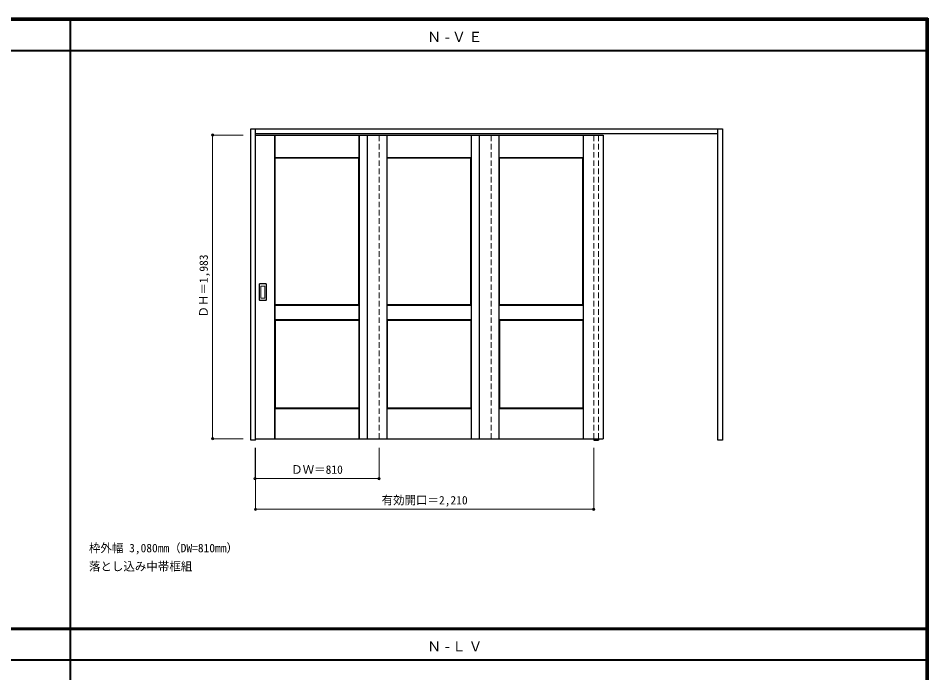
# Model space of a CAD drawing. Units: millimetres, scale not verified. Extents: x -6000 to 5700, y -4307 to 4175.
# Drawn here: x -242 to 5700, y -100 to 4175 of the extents above; entities that cross this region are included whole.
import ezdxf
from ezdxf.enums import TextEntityAlignment as Align

# ---------------------------------------------------------------- set-up
doc = ezdxf.new("R2010")
doc.units = ezdxf.units.MM
doc.header["$LTSCALE"] = 30
doc.header["$PDMODE"] = 32
doc.header["$PDSIZE"] = 15
doc.linetypes.add('DASHED1', pattern=[1.8, 1.2, -0.6])
for name, color, linetype, lineweight in [('0-2_扉', 4, 'DASHED1', 9), ('0-3_仕上げ', 7, 'Continuous', 18), ('0-4_枠', 3, 'Continuous', 25), ('0-6_引手', 7, 'Continuous', 18), ('0-B_寸法', 4, 'Continuous', 9), ('F-1_枠', 6, 'Continuous', 40)]:
    doc.layers.add(name, color=color, linetype=linetype, lineweight=lineweight)
doc.layers.add('0-A_文字', color=7, linetype='Continuous')
doc.styles.add('ＭＳ ゴシック', font='')
doc.styles.get('ＭＳ ゴシック').set_extended_font_data('MS Gothic')

msp = doc.modelspace()

# ---------------------------------------------------------------- linework, layer by layer
at = {"layer": '0-2_扉'}
for p, q in [((1305, 3411.5), (1308, 3411.5)), ((1305, 1428.5), (1305, 3411.5)), ((2115, 1428.5), (2115, 3411.5)), ((2847, 1428.5), (2847, 3411.5))]:
    msp.add_line(p, q, dxfattribs=at)
at = {"layer": '0-2_扉', "color": 3, "linetype": 'Continuous', "lineweight": 25}
for p, q in [((2037, 3411.5), (2037, 1428.5)), ((2769, 3411.5), (2769, 1428.5)), ((1308, 1428.5), (3579, 1428.5))]:
    msp.add_line(p, q, dxfattribs=at)
msp.add_lwpolyline([(1308, 3411.5), (3579, 3411.5), (3579, 1428.5)], dxfattribs=at)
at = {"layer": '0-3_仕上げ'}
for p, q in [((1433, 1428.5), (1433, 3411.5)), ((1434.5, 3264), (1434.5, 3411.5)), ((1436, 3265.5), (1436, 3411.5)), ((1984, 3265.5), (1984, 3411.5)), ((1985.5, 3264), (1985.5, 3411.5)), ((1987, 1428.5), (1987, 3411.5)), ((2165, 1428.5), (2165, 3411.5)), ((2166.5, 3264), (2166.5, 3411.5)), ((2168, 3265.5), (2168, 3411.5)), ((2716, 3265.5), (2716, 3411.5)), ((2717.5, 3264), (2717.5, 3411.5)), ((2719, 1428.5), (2719, 3411.5)), ((2897, 1428.5), (2897, 3411.5)), ((2898.5, 3264), (2898.5, 3411.5)), ((2900, 3265.5), (2900, 3411.5)), ((3448, 3265.5), (3448, 3411.5)), ((3449.5, 3264), (3449.5, 3411.5)), ((3451, 1428.5), (3451, 3411.5)), ((1436, 3265.5), (1434.5, 3264)), ((1437, 3261.5), (1434.5, 3264)), ((1984, 3265.5), (1436, 3265.5)), ((2168, 3265.5), (2166.5, 3264)), ((2169, 3261.5), (2166.5, 3264)), ((2716, 3265.5), (2168, 3265.5)), ((2900, 3265.5), (2898.5, 3264)), ((2901, 3261.5), (2898.5, 3264)), ((3448, 3265.5), (2900, 3265.5)), ((1434.5, 2206), (1434.5, 2301)), ((1436, 2207.5), (1436, 2299.5)), ((1984, 2299.5), (1436, 2299.5)), ((1983, 2303.5), (1985.5, 2301)), ((1984, 2299.5), (1985.5, 2301)), ((1984, 2207.5), (1984, 2299.5)), ((1985.5, 2206), (1985.5, 2301)), ((2166.5, 2206), (2166.5, 2301)), ((2168, 2207.5), (2168, 2299.5)), ((2716, 2299.5), (2168, 2299.5)), ((2715, 2303.5), (2717.5, 2301)), ((2716, 2299.5), (2717.5, 2301)), ((2716, 2207.5), (2716, 2299.5)), ((2717.5, 2206), (2717.5, 2301)), ((2898.5, 2206), (2898.5, 2301)), ((2900, 2207.5), (2900, 2299.5)), ((3448, 2299.5), (2900, 2299.5)), ((3447, 2303.5), (3449.5, 2301)), ((3448, 2299.5), (3449.5, 2301)), ((3448, 2207.5), (3448, 2299.5)), ((3449.5, 2206), (3449.5, 2301)), ((1436, 2207.5), (1434.5, 2206)), ((1437, 2203.5), (1434.5, 2206)), ((1436, 2207.5), (1984, 2207.5)), ((2168, 2207.5), (2166.5, 2206)), ((2169, 2203.5), (2166.5, 2206)), ((2168, 2207.5), (2716, 2207.5)), ((2900, 2207.5), (2898.5, 2206)), ((2901, 2203.5), (2898.5, 2206)), ((2900, 2207.5), (3448, 2207.5)), ((1434.5, 1428.5), (1434.5, 1626)), ((1436, 1428.5), (1436, 1624.5)), ((1984, 1624.5), (1436, 1624.5)), ((1983, 1628.5), (1985.5, 1626)), ((1984, 1624.5), (1985.5, 1626)), ((1984, 1428.5), (1984, 1624.5)), ((1985.5, 1428.5), (1985.5, 1626)), ((2166.5, 1428.5), (2166.5, 1626)), ((2168, 1428.5), (2168, 1624.5)), ((2716, 1624.5), (2168, 1624.5)), ((2715, 1628.5), (2717.5, 1626)), ((2716, 1624.5), (2717.5, 1626)), ((2716, 1428.5), (2716, 1624.5)), ((2717.5, 1428.5), (2717.5, 1626)), ((2898.5, 1428.5), (2898.5, 1626)), ((2900, 1428.5), (2900, 1624.5)), ((3448, 1624.5), (2900, 1624.5)), ((3447, 1628.5), (3449.5, 1626)), ((3448, 1624.5), (3449.5, 1626)), ((3448, 1428.5), (3448, 1624.5)), ((3449.5, 1428.5), (3449.5, 1626))]:
    msp.add_line(p, q, dxfattribs=at)
at = {"layer": '0-3_仕上げ', "color": 3, "lineweight": 25}
for p, q in [((1437, 2303.5), (1437, 3261.5)), ((1983, 3261.5), (1437, 3261.5)), ((1983, 2303.5), (1983, 3261.5)), ((2169, 2303.5), (2169, 3261.5)), ((2715, 3261.5), (2169, 3261.5)), ((2715, 2303.5), (2715, 3261.5)), ((2901, 2303.5), (2901, 3261.5)), ((3447, 3261.5), (2901, 3261.5)), ((3447, 2303.5), (3447, 3261.5)), ((1983, 2303.5), (1437, 2303.5)), ((2715, 2303.5), (2169, 2303.5)), ((3447, 2303.5), (2901, 2303.5)), ((1437, 2203.5), (1437, 1628.5)), ((2169, 2203.5), (2169, 1628.5)), ((2901, 2203.5), (2901, 1628.5)), ((1983, 1628.5), (1437, 1628.5)), ((2715, 1628.5), (2169, 1628.5)), ((3447, 1628.5), (2901, 1628.5))]:
    msp.add_line(p, q, dxfattribs=at)
at = {"layer": '0-3_仕上げ'}
for points in [[(1984, 3265.5), (1985.5, 3264), (1983, 3261.5)], [(2716, 3265.5), (2717.5, 3264), (2715, 3261.5)], [(3448, 3265.5), (3449.5, 3264), (3447, 3261.5)], [(1436, 2299.5), (1434.5, 2301), (1437, 2303.5)], [(2168, 2299.5), (2166.5, 2301), (2169, 2303.5)], [(2900, 2299.5), (2898.5, 2301), (2901, 2303.5)], [(1984, 2207.5), (1985.5, 2206), (1983, 2203.5)], [(2716, 2207.5), (2717.5, 2206), (2715, 2203.5)], [(3448, 2207.5), (3449.5, 2206), (3447, 2203.5)], [(1436, 1624.5), (1434.5, 1626), (1437, 1628.5)], [(2168, 1624.5), (2166.5, 1626), (2169, 1628.5)], [(2900, 1624.5), (2898.5, 1626), (2901, 1628.5)]]:
    msp.add_lwpolyline(points, dxfattribs=at)
at = {"layer": '0-3_仕上げ', "color": 3, "lineweight": 25}
for points in [[(1437, 2203.5), (1983, 2203.5), (1983, 1628.5)], [(2169, 2203.5), (2715, 2203.5), (2715, 1628.5)], [(2901, 2203.5), (3447, 2203.5), (3447, 1628.5)]]:
    msp.add_lwpolyline(points, dxfattribs=at)
at = {"layer": '0-4_枠'}
for p, q in [((1308, 1418), (1308, 3453)), ((4328, 1418), (4328, 3453)), ((1308, 3423), (4328, 3423)), ((3518, 1428.5), (3518, 1418)), ((3548, 1428.5), (3548, 1418)), ((3518, 1418), (3548, 1418)), ((4358, 1418), (4328, 1418))]:
    msp.add_line(p, q, dxfattribs=at)
at = {"layer": '0-4_枠', "color": 4, "linetype": 'DASHED1', "lineweight": 9}
for p, q in [((3518, 1428.5), (3518, 3423)), ((3548, 1428.5), (3548, 3423)), ((1308, 1428.5), (1305, 1428.5))]:
    msp.add_line(p, q, dxfattribs=at)
at = {"layer": '0-4_枠'}
for points in [[(1308, 1418), (1278, 1418), (1278, 3453)], [(1278, 3453), (4358, 3453), (4358, 1418)]]:
    msp.add_lwpolyline(points, dxfattribs=at)
at = {"layer": '0-6_引手', "color": 3, "lineweight": 25}
for p, q in [((1335, 2332.5), (1335, 2439.5)), ((1375.5, 2441), (1336.5, 2441)), ((1377, 2439.5), (1377, 2332.5)), ((1375.5, 2331), (1336.5, 2331))]:
    msp.add_line(p, q, dxfattribs=at)
at = {"layer": '0-6_引手'}
for p, q in [((1343.5, 2348.5), (1343.5, 2423.5)), ((1367, 2425), (1345, 2425)), ((1368.5, 2423.5), (1368.5, 2348.5)), ((1367, 2347), (1345, 2347))]:
    msp.add_line(p, q, dxfattribs=at)
at = {"layer": '0-6_引手', "color": 3, "lineweight": 25}
for centre, start, end in [((1336.5, 2439.5), 90, 180), ((1375.5, 2439.5), 0, 90), ((1336.5, 2332.5), 180, 270), ((1375.5, 2332.5), 270, 0)]:
    msp.add_arc(centre, 1.5, start, end, dxfattribs=at)
at = {"layer": '0-6_引手'}
for centre, start, end in [((1345, 2423.5), 90, 180), ((1367, 2423.5), 0, 90), ((1345, 2348.5), 180, 270), ((1367, 2348.5), 270, 0)]:
    msp.add_arc(centre, 1.5, start, end, dxfattribs=at)
at = {"layer": '0-B_寸法'}
for p, q in [((1028, 3411.5), (1028, 1428.5)), ((1028, 3411.5), (1228, 3411.5)), ((1028, 1428.5), (1228, 1428.5)), ((1305, 1168), (1305, 1368)), ((1308, 968), (1308, 1368)), ((2115, 1168), (2115, 1368)), ((3518, 968), (3518, 1368)), ((1305, 1168), (2115, 1168)), ((1308, 968), (3518, 968))]:
    msp.add_line(p, q, dxfattribs=at)
at = {"layer": '0-B_寸法', "color": 7}
for p in [(1028, 3411.5), (1028, 1428.5), (1305, 1168), (2115, 1168), (1308, 968), (3518, 968)]:
    msp.add_point(p, dxfattribs=at)
at = {"layer": 'F-1_枠'}
for p, q in [((-6000, 4175), (5700, 4175)), ((-6000, 4170), (5700, 4170)), ((-6000, 4165), (5700, 4165)), ((100, -3790), (100, 4175)), ((5690, 4175), (5690, -4205)), ((5695, 4175), (5695, -4205)), ((5700, 4175), (5700, -4205)), ((-6000, 3965), (5700, 3965)), ((-6000, 190.5), (5700, 190.5)), ((-6000, 187.5), (5700, 187.5)), ((-6000, 184.5), (5700, 184.5)), ((-6000, -15.5), (5700, -15.5))]:
    msp.add_line(p, q, dxfattribs=at)

# ---------------------------------------------------------------- texts
at = {"layer": '0-A_文字', "style": 'ＭＳ ゴシック'}
for s, p in [('枠外幅 3,080mm（DW=810mm）', (220, 670.5)), ('落とし込み中帯框組', (220, 550.5))]:
    msp.add_text(s, height=54.99, dxfattribs=at).set_placement(p, align=Align.BOTTOM_LEFT)
at = {"layer": '0-A_文字', "char_height": 65.98, "attachment_point": 7, "style": 'ＭＳ ゴシック'}
for s, insert in [('\\T1.2;Ｎ-ＶＥ', (2430, 4020)), ('\\T1.2;Ｎ-ＬＶ', (2430, 39.5))]:
    msp.add_mtext(s, dxfattribs=dict(at, insert=insert))
at = {"layer": '0-B_寸法', "color": 7, "style": 'ＭＳ ゴシック'}
msp.add_text('ＤＨ＝1,983', height=54.99, rotation=90, dxfattribs=at).set_placement((1013, 2219.75), align=Align.BOTTOM_LEFT)
for s, p in [('ＤＷ＝810', (1541.25, 1183)), ('有効開口＝2,210', (2131.75, 983))]:
    msp.add_text(s, height=54.99, dxfattribs=at).set_placement(p, align=Align.BOTTOM_LEFT)

doc.saveas('drawing.dxf')
